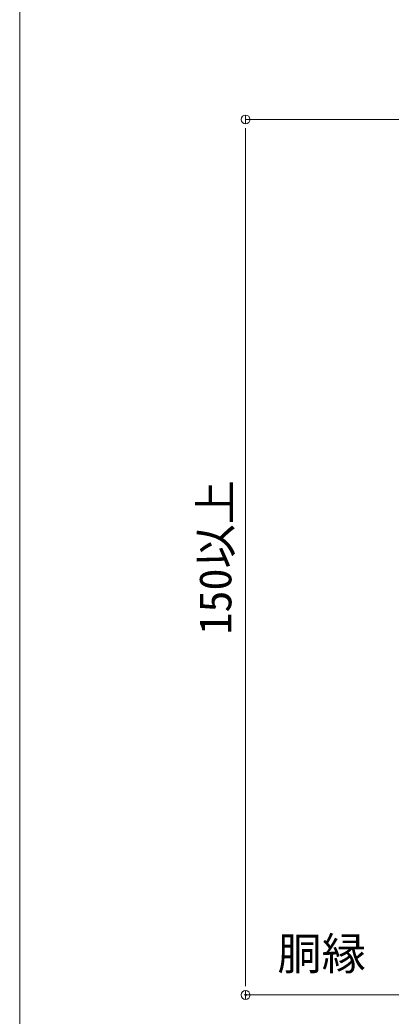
# Model space of a CAD drawing. Units: millimetres, scale not verified. Extents: x -1380 to 1380, y -955 to 955.
# Drawn here: x -899.6 to -731.7, y -179.4 to 271.2 of the extents above; entities that cross this region are included whole.
import ezdxf
from ezdxf.enums import TextEntityAlignment as Align

# ---------------------------------------------------------------- set-up
doc = ezdxf.new("R2010")
doc.units = ezdxf.units.MM
doc.header["$LTSCALE"] = 3
doc.header["$PDMODE"] = 32
doc.header["$PDSIZE"] = 0.6
for name, color, linetype, lineweight in [('0-0_0', 7, 'Continuous', 9), ('0-4_MOJI', 7, 'Continuous', 18), ('0-6_sunpo', 7, 'Continuous', 9)]:
    doc.layers.add(name, color=color, linetype=linetype, lineweight=lineweight)
doc.layers.add('0-2_Defpoints', color=7, linetype='Continuous')
doc.styles.add('ＭＳ ゴシック', font='')
doc.styles.get('ＭＳ ゴシック').set_extended_font_data('MS Gothic')

# ---------------------------------------------------------------- blocks, each defined once
blk = doc.blocks.new('_DOT')
at = {"layer": '0-0_0'}
for p, q in [((-0.5, 0), (-1, 0)), ((0.25, 0), (-0.25, 0))]:
    blk.add_line(p, q, dxfattribs=at)
blk.add_circle((0, 0), 0.25, dxfattribs=at)
blk = doc.blocks.new('D17')
at = {"layer": '0-2_Defpoints'}
for p in [(695.109, 1181), (582.118, 785), (694.997, 785)]:
    blk.add_point(p, dxfattribs=at)
at = {"layer": '0-6_sunpo'}
for p, q in [((685.109, 1181), (582.118, 1181)), ((582.118, 1173), (582.118, 793)), ((684.997, 785), (582.118, 785))]:
    blk.add_line(p, q, dxfattribs=at)
at = {"layer": '0-6_sunpo', "xscale": 8, "yscale": 8}
for p, rotation in [((582.118, 1181), 90), ((582.118, 785), 270)]:
    blk.add_blockref('_DOT', p, dxfattribs=dict(at, rotation=rotation))
at = {"layer": '0-6_sunpo', "style": 'ＭＳ ゴシック'}
blk.add_text('150以上', height=14.66, rotation=90, dxfattribs=at).set_placement((580.103, 948), align=Align.BOTTOM_LEFT)

msp = doc.modelspace()

# ---------------------------------------------------------------- linework, layer by layer
at = {"layer": '0-0_0', "lineweight": 18}
msp.add_lwpolyline([(-899.626, -659.82), (900.374, -659.82), (900.374, 540.18), (-899.626, 540.18)], close=True, dxfattribs=at)

# ---------------------------------------------------------------- block references
at = {"layer": '0-6_sunpo'}
msp.add_blockref('D17', (-1379.626, -954.82), dxfattribs=at)

# ---------------------------------------------------------------- texts
at = {"layer": '0-4_MOJI', "style": 'ＭＳ ゴシック'}
msp.add_text('胴縁', height=14.66, dxfattribs=at).set_placement((-783.083, -162.831), align=Align.BOTTOM_LEFT)

doc.saveas('drawing.dxf')
